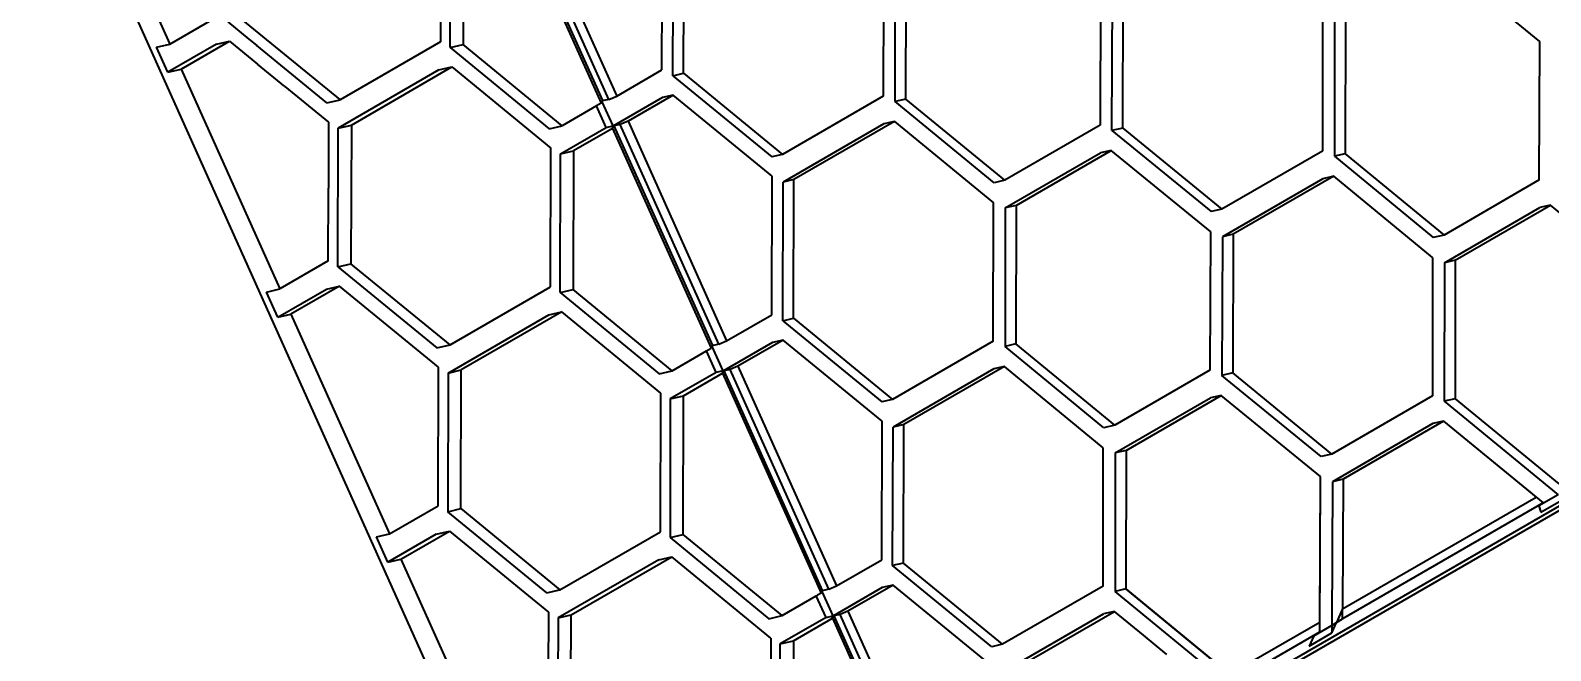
# Model space of a CAD drawing. Header units: millimetres. Extents: x 15 to 415, y 5 to 292.
# Drawn here: x 329.22 to 339.45, y 63.63 to 67.8 of the extents above; entities that cross this region are included whole.
import ezdxf

# ---------------------------------------------------------------- set-up
doc = ezdxf.new("R2010")
doc.units = ezdxf.units.MM
doc.layers.add('Geometries', color=7, linetype='Continuous')

msp = doc.modelspace()

# ---------------------------------------------------------------- linework, layer by layer
at = {"layer": 'Geometries', "linetype": 'Continuous', "lineweight": 40}
for p, q in [((329.2157, 69.4739), (332.9191, 61.2285)), ((329.4896, 69.1874), (330.1537, 67.7088)), ((332.3944, 68.7892), (333.0585, 67.3106)), ((332.4031, 68.8054), (333.0667, 67.3281)), ((333.1097, 67.3365), (332.4456, 68.8152)), ((333.1097, 67.3365), (332.4456, 68.8152)), ((332.4987, 68.8376), (333.1629, 67.3589)), ((332.4987, 68.8376), (333.1629, 67.3589)), ((331.9788, 68.6559), (331.9771, 67.7239)), ((332.0418, 67.6851), (332.0435, 68.6171)), ((332.1316, 68.6375), (332.13, 67.7055)), ((333.4667, 67.5344), (333.47, 68.4673)), ((333.4667, 67.5344), (333.47, 68.4673)), ((333.5401, 67.4952), (333.5434, 68.4282)), ((333.5401, 67.4952), (333.5434, 68.4282)), ((333.6125, 67.5119), (333.6158, 68.4449)), ((333.6125, 67.5119), (333.6158, 68.4449)), ((334.9584, 68.289), (334.9568, 67.357)), ((334.9584, 68.289), (334.9568, 67.357)), ((335.1096, 67.3387), (335.1113, 68.2706)), ((335.1096, 67.3387), (335.1113, 68.2706)), ((339.3769, 67.727), (338.7094, 68.2727)), ((339.3769, 67.727), (338.7094, 68.2727)), ((335.0372, 67.3219), (335.0389, 68.2539)), ((335.0372, 67.3219), (335.0389, 68.2539)), ((336.4199, 68.0951), (336.4166, 67.1622)), ((336.4199, 68.0951), (336.4166, 67.1622)), ((336.4971, 67.1271), (336.5004, 68.06)), ((336.4971, 67.1271), (336.5004, 68.06)), ((336.5695, 67.1438), (336.5728, 68.0768)), ((336.5695, 67.1438), (336.5728, 68.0768)), ((330.1537, 67.7088), (330.48, 67.8972)), ((330.5447, 67.8584), (330.6866, 67.7424)), ((330.6328, 67.8788), (331.3003, 67.3331)), ((337.9154, 67.9209), (337.9138, 66.9889)), ((337.9154, 67.9209), (337.9138, 66.9889)), ((337.9958, 67.8858), (337.9942, 66.9538)), ((337.9958, 67.8858), (337.9942, 66.9538)), ((338.0682, 67.9025), (338.0666, 66.9705)), ((338.0682, 67.9025), (338.0666, 66.9705)), ((330.0656, 67.6884), (330.1537, 67.7088)), ((330.1416, 67.5191), (330.0656, 67.6884)), ((330.4679, 67.7075), (330.1416, 67.5191)), ((330.2298, 67.5395), (330.556, 67.7278)), ((330.4679, 67.7075), (330.556, 67.7278)), ((330.556, 67.7278), (330.7439, 67.5743)), ((330.6866, 67.7424), (330.7411, 67.6979)), ((331.2121, 67.3127), (330.7411, 67.6979)), ((331.9771, 67.7239), (331.3003, 67.3331)), ((332.0418, 67.6851), (332.13, 67.7055)), ((332.0418, 67.6851), (332.7076, 67.1385)), ((332.7957, 67.1588), (332.13, 67.7055)), ((339.3736, 66.7941), (339.3769, 67.727)), ((339.3736, 66.7941), (339.3769, 67.727)), ((330.9281, 67.4237), (330.7439, 67.5743)), ((331.3763, 67.1638), (332.0532, 67.5546)), ((331.965, 67.5342), (332.0532, 67.5546)), ((332.0532, 67.5546), (332.7189, 67.0079)), ((330.1416, 67.5191), (330.2298, 67.5395)), ((330.2298, 67.5395), (330.8939, 66.0608)), ((331.965, 67.5342), (331.2882, 67.1434)), ((333.1629, 67.3589), (333.4667, 67.5344)), ((333.1629, 67.3589), (333.4667, 67.5344)), ((333.5401, 67.4952), (333.6125, 67.5119)), ((333.5401, 67.4952), (333.6125, 67.5119)), ((333.5401, 67.4952), (334.2076, 66.9495)), ((333.5401, 67.4952), (334.2076, 66.9495)), ((333.6125, 67.5119), (334.28, 66.9662)), ((333.6125, 67.5119), (334.28, 66.9662)), ((330.9281, 67.4237), (331.2235, 67.1822)), ((333.1097, 67.3365), (333.1629, 67.3589)), ((333.1097, 67.3365), (333.1629, 67.3589)), ((333.4704, 67.3483), (333.1415, 67.1585)), ((333.4704, 67.3483), (333.1415, 67.1585)), ((333.5428, 67.3651), (333.2389, 67.1896)), ((333.5428, 67.3651), (333.2389, 67.1896)), ((333.5428, 67.3651), (333.4704, 67.3483)), ((333.5428, 67.3651), (333.4704, 67.3483)), ((334.2102, 66.8194), (333.5428, 67.3651)), ((334.2102, 66.8194), (333.5428, 67.3651)), ((334.9568, 67.357), (334.28, 66.9662)), ((334.9568, 67.357), (334.28, 66.9662)), ((331.2121, 67.3127), (331.3001, 67.3331)), ((331.3001, 67.3331), (331.3003, 67.3331)), ((333.0264, 67.292), (332.7957, 67.1588)), ((333.0585, 67.3106), (333.0264, 67.292)), ((333.0915, 67.1469), (333.0264, 67.292)), ((333.0633, 67.3208), (333.0585, 67.3106)), ((333.0659, 67.3264), (333.0633, 67.3208)), ((333.0633, 67.3208), (333.1367, 67.1574)), ((333.0633, 67.3208), (333.1367, 67.1574)), ((333.1097, 67.3365), (333.0659, 67.3264)), ((333.1097, 67.3365), (333.0659, 67.3264)), ((333.0667, 67.3281), (333.0659, 67.3264)), ((335.1096, 67.3387), (335.0372, 67.3219)), ((335.1096, 67.3387), (335.0372, 67.3219)), ((335.703, 66.7752), (335.0372, 67.3219)), ((335.703, 66.7752), (335.0372, 67.3219)), ((335.7754, 66.792), (335.1096, 67.3387)), ((335.7754, 66.792), (335.1096, 67.3387)), ((331.2235, 67.1822), (331.2219, 66.7395)), ((331.2849, 66.2104), (331.2882, 67.1434)), ((331.2882, 67.1434), (331.3763, 67.1638)), ((331.3763, 67.1638), (331.373, 66.2308)), ((332.7076, 67.1385), (332.7957, 67.1588)), ((332.7836, 66.9692), (333.0915, 67.1469)), ((333.1346, 67.1412), (332.8718, 66.9895)), ((333.0915, 67.1469), (333.1367, 67.1574)), ((333.1346, 67.1412), (333.1427, 67.1587)), ((333.1346, 67.1412), (333.7987, 65.6626)), ((333.1367, 67.1574), (333.1415, 67.1585)), ((333.1415, 67.1585), (333.1427, 67.1587)), ((333.1427, 67.1587), (333.1433, 67.1574)), ((333.1858, 67.1672), (333.1433, 67.1574)), ((333.1858, 67.1672), (333.1433, 67.1574)), ((333.1433, 67.1574), (333.8069, 65.6801)), ((333.2389, 67.1896), (333.1858, 67.1672)), ((333.2389, 67.1896), (333.1858, 67.1672)), ((333.8499, 65.6886), (333.1858, 67.1672)), ((333.8499, 65.6886), (333.1858, 67.1672)), ((333.2389, 67.1896), (333.903, 65.711)), ((333.2389, 67.1896), (333.903, 65.711)), ((334.9605, 67.171), (334.2836, 66.7802)), ((334.9605, 67.171), (334.2836, 66.7802)), ((335.0329, 67.1877), (334.356, 66.7969)), ((335.0329, 67.1877), (334.356, 66.7969)), ((335.0329, 67.1877), (334.9605, 67.171)), ((335.0329, 67.1877), (334.9605, 67.171)), ((335.0329, 67.1877), (335.6986, 66.641)), ((335.0329, 67.1877), (335.6986, 66.641)), ((336.4166, 67.1622), (335.7754, 66.792)), ((336.4166, 67.1622), (335.7754, 66.792)), ((336.5695, 67.1438), (336.4971, 67.1271)), ((336.5695, 67.1438), (336.4971, 67.1271)), ((336.5695, 67.1438), (337.2369, 66.5981)), ((336.5695, 67.1438), (337.2369, 66.5981)), ((336.4971, 67.1271), (337.1645, 66.5814)), ((336.4971, 67.1271), (337.1645, 66.5814)), ((332.7173, 66.0759), (332.7189, 67.0079)), ((332.782, 66.0372), (332.7836, 66.9692)), ((332.7836, 66.9692), (332.8718, 66.9895)), ((332.8718, 66.9895), (332.8702, 66.0575)), ((334.28, 66.9662), (334.2076, 66.9495)), ((334.28, 66.9662), (334.2076, 66.9495)), ((335.7791, 66.6059), (336.4203, 66.9761)), ((335.7791, 66.6059), (336.4203, 66.9761)), ((335.8515, 66.6227), (336.4927, 66.9929)), ((335.8515, 66.6227), (336.4927, 66.9929)), ((336.4927, 66.9929), (336.4203, 66.9761)), ((336.4927, 66.9929), (336.4203, 66.9761)), ((337.1601, 66.4472), (336.4927, 66.9929)), ((337.1601, 66.4472), (336.4927, 66.9929)), ((337.9138, 66.9889), (337.2369, 66.5981)), ((337.9138, 66.9889), (337.2369, 66.5981)), ((338.0666, 66.9705), (337.9942, 66.9538)), ((338.0666, 66.9705), (337.9942, 66.9538)), ((337.9942, 66.9538), (338.66, 66.4071)), ((337.9942, 66.9538), (338.66, 66.4071)), ((338.0666, 66.9705), (338.7324, 66.4239)), ((338.0666, 66.9705), (338.7324, 66.4239)), ((331.2202, 66.2492), (331.2219, 66.7395)), ((334.2069, 65.8864), (334.2102, 66.8194)), ((334.2069, 65.8864), (334.2102, 66.8194)), ((334.2803, 65.8472), (334.2836, 66.7802)), ((334.2803, 65.8472), (334.2836, 66.7802)), ((334.356, 66.7969), (334.2836, 66.7802)), ((334.356, 66.7969), (334.2836, 66.7802)), ((334.3527, 65.864), (334.356, 66.7969)), ((334.3527, 65.864), (334.356, 66.7969)), ((335.7754, 66.792), (335.703, 66.7752)), ((335.7754, 66.792), (335.703, 66.7752)), ((337.9174, 66.8029), (337.2406, 66.4121)), ((337.9174, 66.8029), (337.2406, 66.4121)), ((337.9898, 66.8196), (337.313, 66.4288)), ((337.9898, 66.8196), (337.313, 66.4288)), ((337.9898, 66.8196), (337.9174, 66.8029)), ((337.9898, 66.8196), (337.9174, 66.8029)), ((338.6556, 66.2729), (337.9898, 66.8196)), ((338.6556, 66.2729), (337.9898, 66.8196)), ((339.3736, 66.7941), (338.7324, 66.4239)), ((339.3736, 66.7941), (338.7324, 66.4239)), ((335.697, 65.7091), (335.6986, 66.641)), ((335.697, 65.7091), (335.6986, 66.641)), ((335.7791, 66.6059), (335.7774, 65.6739)), ((335.7791, 66.6059), (335.7774, 65.6739)), ((335.8515, 66.6227), (335.7791, 66.6059)), ((335.8515, 66.6227), (335.7791, 66.6059)), ((335.8515, 66.6227), (335.8498, 65.6907)), ((335.8515, 66.6227), (335.8498, 65.6907)), ((337.2369, 66.5981), (337.1645, 66.5814)), ((337.2369, 66.5981), (337.1645, 66.5814)), ((338.736, 66.2378), (339.3772, 66.608)), ((338.736, 66.2378), (339.3772, 66.608)), ((338.8084, 66.2546), (339.4496, 66.6248)), ((338.8084, 66.2546), (339.4496, 66.6248)), ((339.4496, 66.6248), (339.3772, 66.608)), ((339.4496, 66.6248), (339.3772, 66.608)), ((340.1171, 66.0791), (339.4496, 66.6248)), ((340.1171, 66.0791), (339.4496, 66.6248)), ((337.1601, 66.4472), (337.1568, 65.5142)), ((337.1601, 66.4472), (337.1568, 65.5142)), ((337.313, 66.4288), (337.2406, 66.4121)), ((337.313, 66.4288), (337.2406, 66.4121)), ((337.313, 66.4288), (337.3096, 65.4958)), ((337.313, 66.4288), (337.3096, 65.4958)), ((338.7324, 66.4239), (338.66, 66.4071)), ((338.7324, 66.4239), (338.66, 66.4071)), ((337.2406, 66.4121), (337.2372, 65.4791)), ((337.2406, 66.4121), (337.2372, 65.4791)), ((331.2202, 66.2492), (330.8939, 66.0608)), ((331.2849, 66.2104), (331.373, 66.2308)), ((332.0405, 65.6851), (331.373, 66.2308)), ((338.6556, 66.2729), (338.654, 65.3409)), ((338.6556, 66.2729), (338.654, 65.3409)), ((338.736, 66.2378), (338.7344, 65.3058)), ((338.736, 66.2378), (338.7344, 65.3058)), ((338.8084, 66.2546), (338.736, 66.2378)), ((338.8084, 66.2546), (338.736, 66.2378)), ((338.8084, 66.2546), (338.8068, 65.3226)), ((338.8084, 66.2546), (338.8068, 65.3226)), ((331.2849, 66.2104), (331.9523, 65.6647)), ((330.8058, 66.0404), (330.8939, 66.0608)), ((330.8818, 65.8711), (330.8058, 66.0404)), ((330.8818, 65.8711), (331.2081, 66.0595)), ((331.2962, 66.0799), (330.97, 65.8915)), ((331.2081, 66.0595), (331.2962, 66.0799)), ((331.9637, 65.5342), (331.2962, 66.0799)), ((332.0405, 65.6851), (332.7173, 66.0759)), ((332.782, 66.0372), (332.8702, 66.0575)), ((332.782, 66.0372), (333.4478, 65.4905)), ((333.5359, 65.5109), (332.8702, 66.0575)), ((330.8818, 65.8711), (330.97, 65.8915)), ((330.97, 65.8915), (331.6341, 64.4129)), ((332.0284, 65.4954), (332.7052, 65.8862)), ((332.7934, 65.9066), (332.1165, 65.5158)), ((332.7052, 65.8862), (332.7934, 65.9066)), ((333.4591, 65.3599), (332.7934, 65.9066)), ((333.903, 65.711), (334.2069, 65.8864)), ((333.903, 65.711), (334.2069, 65.8864)), ((334.2803, 65.8472), (334.3527, 65.864)), ((334.2803, 65.8472), (334.3527, 65.864)), ((334.2803, 65.8472), (334.9477, 65.3015)), ((334.2803, 65.8472), (334.9477, 65.3015)), ((334.3527, 65.864), (335.0201, 65.3183)), ((334.3527, 65.864), (335.0201, 65.3183)), ((333.8499, 65.6886), (333.903, 65.711)), ((333.8499, 65.6886), (333.903, 65.711)), ((334.283, 65.7171), (333.9791, 65.5417)), ((334.283, 65.7171), (333.9791, 65.5417)), ((334.283, 65.7171), (334.2106, 65.7004)), ((334.283, 65.7171), (334.2106, 65.7004)), ((334.9504, 65.1714), (334.283, 65.7171)), ((334.9504, 65.1714), (334.283, 65.7171)), ((335.697, 65.7091), (335.0201, 65.3183)), ((335.697, 65.7091), (335.0201, 65.3183)), ((331.9523, 65.6647), (332.0405, 65.6851)), ((333.5359, 65.5109), (333.7665, 65.644)), ((333.7665, 65.644), (333.7987, 65.6626)), ((333.8317, 65.4989), (333.7665, 65.644)), ((333.8035, 65.6728), (333.7987, 65.6626)), ((333.8061, 65.6784), (333.8035, 65.6728)), ((333.8035, 65.6728), (333.8769, 65.5094)), ((333.8035, 65.6728), (333.8769, 65.5094)), ((333.8499, 65.6886), (333.8061, 65.6784)), ((333.8499, 65.6886), (333.8061, 65.6784)), ((333.8069, 65.6801), (333.8061, 65.6784)), ((334.2106, 65.7004), (333.8817, 65.5105)), ((334.2106, 65.7004), (333.8817, 65.5105)), ((335.8498, 65.6907), (335.7774, 65.6739)), ((335.8498, 65.6907), (335.7774, 65.6739)), ((336.4432, 65.1273), (335.7774, 65.6739)), ((336.4432, 65.1273), (335.7774, 65.6739)), ((336.5156, 65.144), (335.8498, 65.6907)), ((336.5156, 65.144), (335.8498, 65.6907)), ((331.9603, 64.6012), (331.9637, 65.5342)), ((332.0284, 65.4954), (332.1165, 65.5158)), ((332.1132, 64.5829), (332.1165, 65.5158)), ((333.4478, 65.4905), (333.5359, 65.5109)), ((333.8769, 65.5094), (333.8319, 65.499)), ((333.8747, 65.4933), (333.8829, 65.5108)), ((333.8769, 65.5094), (333.8817, 65.5105)), ((333.8817, 65.5105), (333.8829, 65.5108)), ((333.8829, 65.5108), (333.8835, 65.5094)), ((333.9259, 65.5193), (333.8835, 65.5094)), ((333.9259, 65.5193), (333.8835, 65.5094)), ((333.8835, 65.5094), (334.547, 64.0321)), ((333.9791, 65.5417), (333.9259, 65.5193)), ((333.9791, 65.5417), (333.9259, 65.5193)), ((334.5901, 64.0406), (333.9259, 65.5193)), ((334.5901, 64.0406), (333.9259, 65.5193)), ((333.9791, 65.5417), (334.6432, 64.063)), ((333.9791, 65.5417), (334.6432, 64.063)), ((335.7006, 65.523), (335.0238, 65.1322)), ((335.7006, 65.523), (335.0238, 65.1322)), ((335.773, 65.5397), (335.0962, 65.149)), ((335.773, 65.5397), (335.0962, 65.149)), ((335.773, 65.5397), (335.7006, 65.523)), ((335.773, 65.5397), (335.7006, 65.523)), ((335.773, 65.5397), (335.7733, 65.5395)), ((335.773, 65.5397), (335.7733, 65.5395)), ((336.4388, 64.9931), (335.7733, 65.5395)), ((336.4388, 64.9931), (335.7733, 65.5395)), ((337.1568, 65.5142), (336.5156, 65.144)), ((337.1568, 65.5142), (336.5156, 65.144)), ((332.0284, 65.4954), (332.025, 64.5625)), ((333.8317, 65.4989), (333.5238, 65.3212)), ((333.612, 65.3416), (333.8747, 65.4933)), ((333.8317, 65.4989), (333.8319, 65.499)), ((333.8747, 65.4933), (334.5389, 64.0146)), ((337.3096, 65.4958), (337.2372, 65.4791)), ((337.3096, 65.4958), (337.2372, 65.4791)), ((337.9047, 64.9334), (337.2372, 65.4791)), ((337.9047, 64.9334), (337.2372, 65.4791)), ((337.9771, 64.9502), (337.3096, 65.4958)), ((337.9771, 64.9502), (337.3096, 65.4958)), ((333.4575, 64.4279), (333.4591, 65.3599)), ((333.5238, 65.3212), (333.5222, 64.3892)), ((333.5238, 65.3212), (333.612, 65.3416)), ((333.6103, 64.4096), (333.612, 65.3416)), ((335.0201, 65.3183), (334.9477, 65.3015)), ((335.0201, 65.3183), (334.9477, 65.3015)), ((336.5192, 64.958), (337.1604, 65.3282)), ((336.5192, 64.958), (337.1604, 65.3282)), ((336.5916, 64.9747), (337.2328, 65.3449)), ((336.5916, 64.9747), (337.2328, 65.3449)), ((337.2328, 65.3449), (337.1604, 65.3282)), ((337.2328, 65.3449), (337.1604, 65.3282)), ((337.9003, 64.7992), (337.2328, 65.3449)), ((337.9003, 64.7992), (337.2328, 65.3449)), ((338.654, 65.3409), (337.9771, 64.9502)), ((338.654, 65.3409), (337.9771, 64.9502)), ((338.8068, 65.3226), (338.7344, 65.3058)), ((338.8068, 65.3226), (338.7344, 65.3058)), ((338.7344, 65.3058), (339.501, 64.6763)), ((338.7344, 65.3058), (339.501, 64.6763)), ((338.8068, 65.3226), (339.5055, 64.7489)), ((338.8068, 65.3226), (339.5055, 64.7489)), ((334.9471, 64.2384), (334.9504, 65.1714)), ((334.9471, 64.2384), (334.9504, 65.1714)), ((335.0205, 64.1993), (335.0238, 65.1322)), ((335.0205, 64.1993), (335.0238, 65.1322)), ((335.0962, 65.149), (335.0238, 65.1322)), ((335.0962, 65.149), (335.0238, 65.1322)), ((335.0929, 64.216), (335.0962, 65.149)), ((335.0929, 64.216), (335.0962, 65.149)), ((336.5156, 65.144), (336.4432, 65.1273)), ((336.5156, 65.144), (336.4432, 65.1273)), ((338.6576, 65.1549), (337.9808, 64.7641)), ((338.6576, 65.1549), (337.9808, 64.7641)), ((338.73, 65.1716), (338.0532, 64.7808)), ((338.73, 65.1716), (338.0532, 64.7808)), ((338.73, 65.1716), (338.6576, 65.1549)), ((338.73, 65.1716), (338.6576, 65.1549)), ((338.73, 65.1716), (339.3524, 64.6605)), ((338.73, 65.1716), (339.4002, 64.6213)), ((336.4372, 64.0611), (336.4388, 64.9931)), ((336.4372, 64.0611), (336.4388, 64.9931)), ((336.5192, 64.958), (336.5176, 64.026)), ((336.5192, 64.958), (336.5176, 64.026)), ((336.5916, 64.9747), (336.5192, 64.958)), ((336.5916, 64.9747), (336.5192, 64.958)), ((336.5916, 64.9747), (336.59, 64.0427)), ((336.5916, 64.9747), (336.59, 64.0427)), ((337.9771, 64.9502), (337.9047, 64.9334)), ((337.9771, 64.9502), (337.9047, 64.9334)), ((337.8966, 63.7532), (337.9003, 64.7992)), ((337.8968, 63.8201), (337.9003, 64.7992)), ((337.9003, 64.7992), (337.9003, 64.7992)), ((337.9003, 64.7992), (337.9003, 64.7992)), ((337.1723, 63.2226), (339.7621, 64.7178)), ((339.8004, 64.7696), (337.2106, 63.2743)), ((337.9808, 64.7641), (337.9773, 63.7966)), ((337.9808, 64.7641), (337.9773, 63.7966)), ((338.0532, 64.7808), (337.9808, 64.7641)), ((338.0532, 64.7808), (337.9808, 64.7641)), ((338.0532, 64.7808), (338.0501, 63.9086)), ((338.0532, 64.7808), (338.0501, 63.9086)), ((331.6341, 64.4129), (331.9603, 64.6012)), ((332.025, 64.5625), (332.1132, 64.5829)), ((332.1132, 64.5829), (332.7806, 64.0372)), ((339.4002, 64.6213), (338.0498, 63.8417)), ((338.0501, 63.9086), (339.3524, 64.6605)), ((339.4002, 64.6213), (339.3704, 64.6023)), ((339.3704, 64.6023), (339.3839, 64.5585)), ((339.501, 64.6763), (339.3708, 64.6011)), ((339.3839, 64.5585), (339.537, 64.6468)), ((332.6925, 64.0168), (332.025, 64.5625)), ((331.5459, 64.3925), (331.6341, 64.4129)), ((331.622, 64.2232), (331.5459, 64.3925)), ((331.9482, 64.4115), (331.622, 64.2232)), ((331.7101, 64.2435), (332.0364, 64.4319)), ((331.9482, 64.4115), (332.0364, 64.4319)), ((332.0364, 64.4319), (332.3825, 64.1489)), ((332.7806, 64.0372), (333.4575, 64.4279)), ((333.5222, 64.3892), (333.6103, 64.4096)), ((333.5222, 64.3892), (334.188, 63.8425)), ((334.2761, 63.8629), (333.6103, 64.4096)), ((331.622, 64.2232), (331.7101, 64.2435)), ((331.7101, 64.2435), (332.3743, 62.7649)), ((333.4454, 64.2383), (332.7685, 63.8475)), ((332.8567, 63.8679), (333.5335, 64.2586)), ((333.4454, 64.2383), (333.5335, 64.2586)), ((334.1993, 63.712), (333.5335, 64.2586)), ((334.6432, 64.063), (334.9471, 64.2384)), ((334.6432, 64.063), (334.9471, 64.2384)), ((335.0929, 64.216), (335.0205, 64.1993)), ((335.0929, 64.216), (335.0205, 64.1993)), ((335.6879, 63.6536), (335.0205, 64.1993)), ((335.6879, 63.6536), (335.0205, 64.1993)), ((335.7603, 63.6703), (335.0929, 64.216)), ((335.7603, 63.6703), (335.0929, 64.216)), ((332.3825, 64.1489), (332.5692, 63.9963)), ((335.0231, 64.0691), (334.7193, 63.8937)), ((335.0231, 64.0691), (334.7193, 63.8937)), ((335.0231, 64.0691), (334.9507, 64.0524)), ((335.0231, 64.0691), (334.9507, 64.0524)), ((335.6906, 63.5234), (335.0231, 64.0691)), ((335.6906, 63.5234), (335.0231, 64.0691)), ((332.5692, 63.9963), (332.7038, 63.8862)), ((332.6925, 64.0168), (332.7772, 64.0364)), ((332.7772, 64.0364), (332.7806, 64.0372)), ((334.2761, 63.8629), (334.5067, 63.9961)), ((334.5067, 63.9961), (334.5146, 64.0006)), ((334.5719, 63.851), (334.5067, 63.9961)), ((334.5389, 64.0146), (334.5146, 64.0006)), ((334.5436, 64.0248), (334.5389, 64.0146)), ((334.5463, 64.0305), (334.5436, 64.0248)), ((334.5436, 64.0248), (334.6171, 63.8614)), ((334.5436, 64.0248), (334.6171, 63.8614)), ((334.5901, 64.0406), (334.5463, 64.0305)), ((334.5901, 64.0406), (334.5463, 64.0305)), ((334.547, 64.0321), (334.5463, 64.0305)), ((334.5901, 64.0406), (334.6432, 64.063)), ((334.5901, 64.0406), (334.6432, 64.063)), ((334.9507, 64.0524), (334.6219, 63.8625)), ((334.9507, 64.0524), (334.6219, 63.8625)), ((336.4372, 64.0611), (335.7603, 63.6703)), ((336.4372, 64.0611), (335.7603, 63.6703)), ((336.59, 64.0427), (336.5176, 64.026)), ((336.59, 64.0427), (336.5176, 64.026)), ((337.2842, 63.3965), (336.5176, 64.026)), ((337.2842, 63.3965), (336.5176, 64.026)), ((337.2887, 63.469), (336.59, 64.0427)), ((336.59, 64.0427), (337.2887, 63.469)), ((332.7038, 63.8862), (332.7024, 63.4804)), ((332.7685, 63.8475), (332.8567, 63.8679)), ((332.8534, 62.9349), (332.8567, 63.8679)), ((334.188, 63.8425), (334.2761, 63.8629)), ((334.6149, 63.8453), (334.6231, 63.8628)), ((334.6171, 63.8614), (334.6219, 63.8625)), ((334.6219, 63.8625), (334.6231, 63.8628)), ((334.6231, 63.8628), (334.6237, 63.8615)), ((334.6661, 63.8713), (334.6237, 63.8615)), ((334.6661, 63.8713), (334.6237, 63.8615)), ((334.7193, 63.8937), (334.6661, 63.8713)), ((334.7193, 63.8937), (334.6661, 63.8713)), ((335.2528, 62.5651), (334.6661, 63.8713)), ((335.2528, 62.5651), (334.6661, 63.8713)), ((334.7193, 63.8937), (335.3197, 62.5569)), ((334.7193, 63.8937), (335.3197, 62.5569)), ((335.764, 63.4842), (336.4408, 63.875)), ((335.764, 63.4842), (336.4408, 63.875)), ((335.8364, 63.501), (336.5132, 63.8918)), ((335.8364, 63.501), (336.5132, 63.8918)), ((336.5132, 63.8918), (336.4408, 63.875)), ((336.5132, 63.8918), (336.4408, 63.875)), ((336.7095, 63.7306), (336.5132, 63.8918)), ((336.7095, 63.7306), (336.5132, 63.8918)), ((338.0501, 63.9086), (338.0085, 63.816)), ((338.0498, 63.8417), (338.0501, 63.9086)), ((332.7685, 63.8475), (332.7652, 62.9145)), ((334.5719, 63.851), (334.264, 63.6732)), ((334.3521, 63.6936), (334.6149, 63.8453)), ((334.5719, 63.851), (334.6171, 63.8614)), ((334.6149, 63.8453), (335.3028, 62.3138)), ((334.6237, 63.8615), (335.3113, 62.3305)), ((337.2887, 63.469), (337.8968, 63.8201)), ((337.9773, 63.7966), (337.8544, 63.7257)), ((337.9771, 63.7463), (338.0085, 63.816)), ((337.9773, 63.7966), (337.9771, 63.7463)), ((337.9773, 63.7966), (338.0085, 63.816)), ((338.0085, 63.816), (338.0498, 63.8417)), ((334.1993, 63.712), (334.1977, 62.78)), ((334.2624, 62.7412), (334.264, 63.6732)), ((334.264, 63.6732), (334.3521, 63.6936)), ((334.3521, 63.6936), (334.3505, 62.7616)), ((335.7603, 63.6703), (335.6879, 63.6536)), ((335.7603, 63.6703), (335.6879, 63.6536)), ((336.8657, 63.6024), (336.7095, 63.7306)), ((336.8657, 63.6024), (336.7095, 63.7306)), ((337.3364, 63.4298), (337.8966, 63.7532)), ((337.8239, 63.6578), (337.9771, 63.7463)), ((337.8552, 63.7275), (337.8239, 63.6578)), ((337.8552, 63.7275), (337.8966, 63.7532))]:
    msp.add_line(p, q, dxfattribs=at)

doc.saveas('drawing.dxf')
